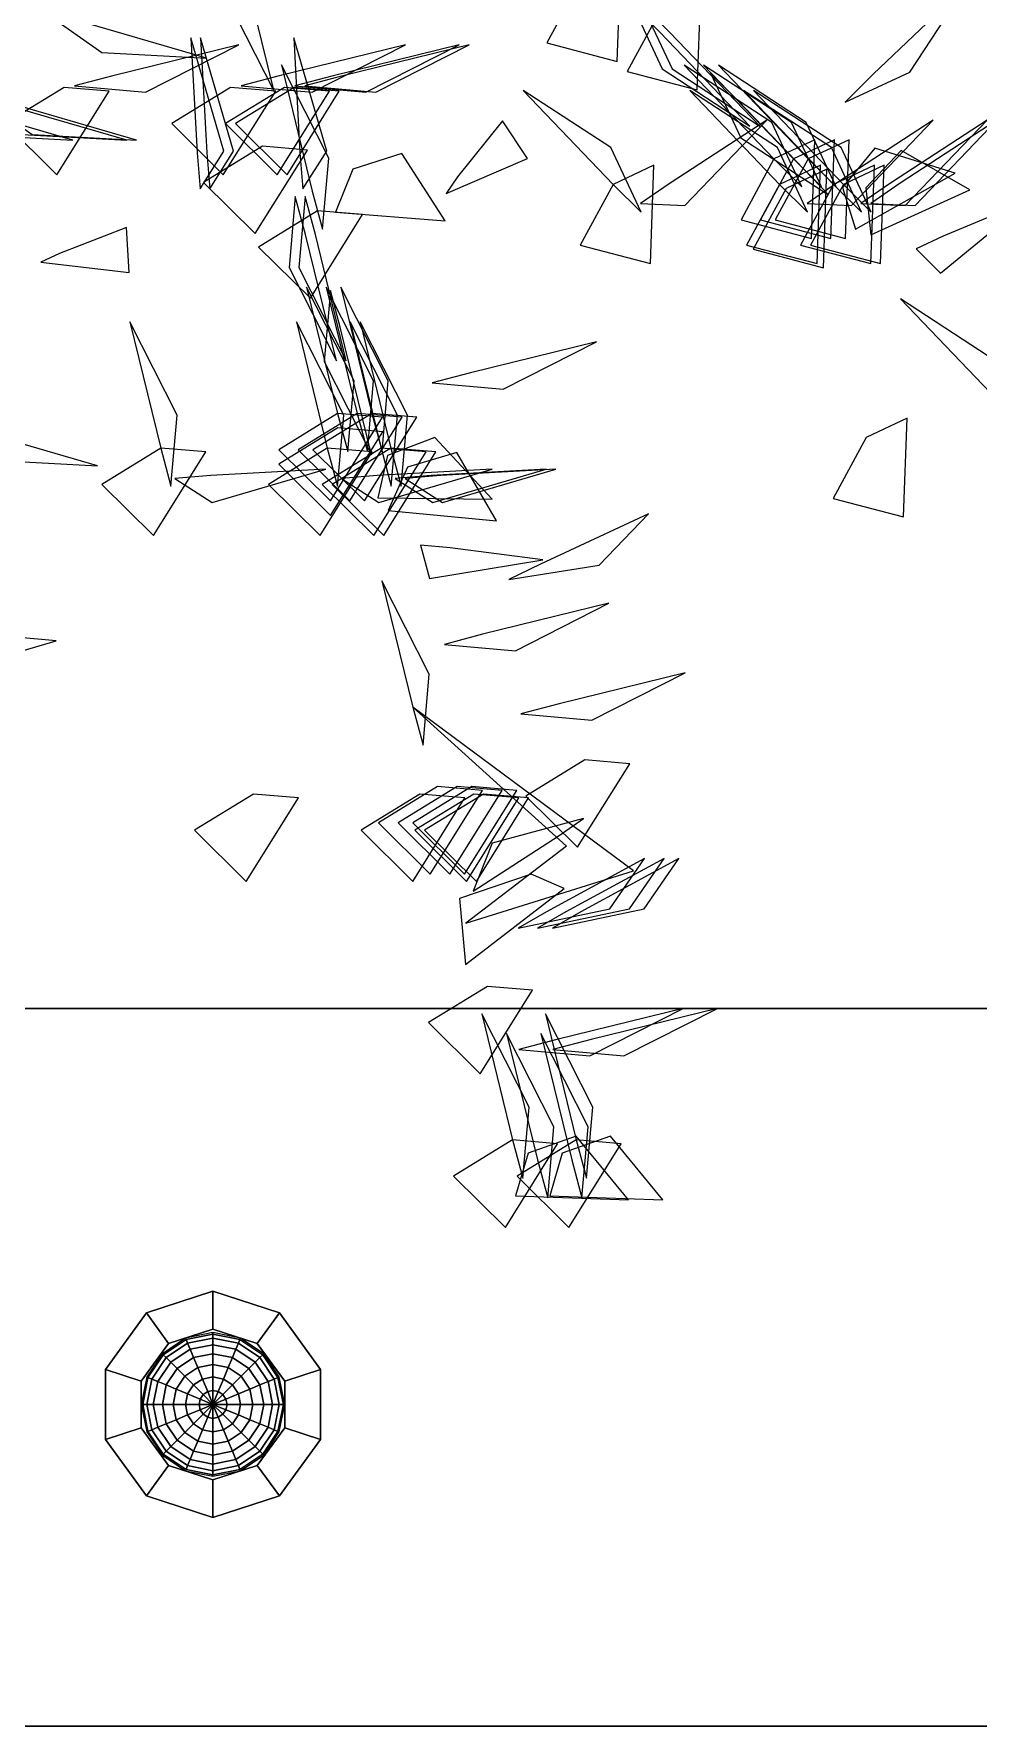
# Model space of a CAD drawing. Header units: millimetres. Extents: x 116.8 to 135.8, y -35.1 to -13.1.
# Drawn here: x 130.586 to 131.244, y -22.99 to -21.811 of the extents above; entities that cross this region are included whole.
import ezdxf

# ---------------------------------------------------------------- set-up
doc = ezdxf.new("R2010")
doc.units = ezdxf.units.MM
for name, color, linetype in [('copertura', 252, 'Continuous'), ('cromato', 251, 'Continuous'), ('foglie', 62, 'Continuous'), ('lampada', 2, 'Continuous'), ('prato', 83, 'Continuous')]:
    doc.layers.add(name, color=color, linetype=linetype)

msp = doc.modelspace()

# ---------------------------------------------------------------- linework, layer by layer
at = {"layer": 'copertura'}
for points in [[(133.843, -22.4899, 5.6817), (133.843, -23.1399, 5.7), (128.843, -23.1399, 5.7), (128.843, -22.4899, 5.7)], [(128.843, -22.4899, 6), (128.843, -23.1399, 6), (133.843, -23.1399, 6), (133.843, -22.4899, 5.9817)], [(133.843, -22.4899, 5.9817), (128.843, -22.4899, 6), (128.843, -22.4899, 5.7), (133.843, -22.4899, 5.6817)]]:
    msp.add_3dface(points, dxfattribs=at)
at = {"layer": 'cromato'}
for points in [[(130.7109, -22.7132, 5.7), (130.7109, -22.6869, 5.7), (130.6646, -22.7019, 5.7), (130.68, -22.7232, 5.7)], [(130.68, -22.7232, 5.675), (130.6646, -22.7019, 5.675), (130.7109, -22.6869, 5.675), (130.7109, -22.7132, 5.675)], [(130.6646, -22.7019, 5.7), (130.7109, -22.6869, 5.7), (130.7109, -22.6869, 5.675), (130.6646, -22.7019, 5.675)], [(130.7418, -22.7232, 5.7), (130.7573, -22.7019, 5.7), (130.7109, -22.6869, 5.7), (130.7109, -22.7132, 5.7)], [(130.7109, -22.7132, 5.675), (130.7109, -22.6869, 5.675), (130.7573, -22.7019, 5.675), (130.7418, -22.7232, 5.675)], [(130.7109, -22.7132, 5.7), (130.7109, -22.6869, 5.7), (130.7109, -22.6869, 5.675), (130.7109, -22.7132, 5.675)], [(130.7109, -22.6869, 5.7), (130.7573, -22.7019, 5.7), (130.7573, -22.7019, 5.675), (130.7109, -22.6869, 5.675)], [(130.7109, -22.6869, 5.7), (130.7109, -22.7132, 5.7), (130.7109, -22.7132, 5.675), (130.7109, -22.6869, 5.675)], [(130.68, -22.7232, 5.7), (130.6646, -22.7019, 5.7), (130.6359, -22.7414, 5.7), (130.6609, -22.7495, 5.7)], [(130.6609, -22.7495, 5.675), (130.6359, -22.7414, 5.675), (130.6646, -22.7019, 5.675), (130.68, -22.7232, 5.675)], [(130.6359, -22.7414, 5.7), (130.6646, -22.7019, 5.7), (130.6646, -22.7019, 5.675), (130.6359, -22.7414, 5.675)], [(130.68, -22.7232, 5.7), (130.6646, -22.7019, 5.7), (130.6646, -22.7019, 5.675), (130.68, -22.7232, 5.675)], [(130.6646, -22.7019, 5.7), (130.68, -22.7232, 5.7), (130.68, -22.7232, 5.675), (130.6646, -22.7019, 5.675)], [(130.7573, -22.7019, 5.7), (130.7418, -22.7232, 5.7), (130.7418, -22.7232, 5.675), (130.7573, -22.7019, 5.675)], [(130.7609, -22.7495, 5.7), (130.7859, -22.7414, 5.7), (130.7573, -22.7019, 5.7), (130.7418, -22.7232, 5.7)], [(130.7418, -22.7232, 5.675), (130.7573, -22.7019, 5.675), (130.7859, -22.7414, 5.675), (130.7609, -22.7495, 5.675)], [(130.7418, -22.7232, 5.7), (130.7573, -22.7019, 5.7), (130.7573, -22.7019, 5.675), (130.7418, -22.7232, 5.675)], [(130.7573, -22.7019, 5.7), (130.7859, -22.7414, 5.7), (130.7859, -22.7414, 5.675), (130.7573, -22.7019, 5.675)], [(130.7109, -22.7132, 5.675), (130.68, -22.7232, 5.675), (130.68, -22.7232, 5.7), (130.7109, -22.7132, 5.7)], [(130.7418, -22.7232, 5.675), (130.7109, -22.7132, 5.675), (130.7109, -22.7132, 5.7), (130.7418, -22.7232, 5.7)], [(130.68, -22.7232, 5.675), (130.6609, -22.7495, 5.675), (130.6609, -22.7495, 5.7), (130.68, -22.7232, 5.7)], [(130.7609, -22.7495, 5.675), (130.7418, -22.7232, 5.675), (130.7418, -22.7232, 5.7), (130.7609, -22.7495, 5.7)], [(130.6609, -22.782, 5.7), (130.6359, -22.7901, 5.7), (130.6359, -22.7414, 5.7), (130.6609, -22.7495, 5.7)], [(130.6609, -22.7495, 5.675), (130.6359, -22.7414, 5.675), (130.6359, -22.7901, 5.675), (130.6609, -22.782, 5.675)], [(130.6609, -22.7495, 5.7), (130.6359, -22.7414, 5.7), (130.6359, -22.7414, 5.675), (130.6609, -22.7495, 5.675)], [(130.6359, -22.7414, 5.7), (130.6359, -22.7901, 5.7), (130.6359, -22.7901, 5.675), (130.6359, -22.7414, 5.675)], [(130.7609, -22.782, 5.7), (130.7859, -22.7901, 5.7), (130.7859, -22.7414, 5.7), (130.7609, -22.7495, 5.7)], [(130.7609, -22.7495, 5.675), (130.7859, -22.7414, 5.675), (130.7859, -22.7901, 5.675), (130.7609, -22.782, 5.675)], [(130.7859, -22.7414, 5.7), (130.7609, -22.7495, 5.7), (130.7609, -22.7495, 5.675), (130.7859, -22.7414, 5.675)], [(130.7859, -22.7414, 5.7), (130.7859, -22.7901, 5.7), (130.7859, -22.7901, 5.675), (130.7859, -22.7414, 5.675)], [(130.6609, -22.782, 5.675), (130.6609, -22.7495, 5.675), (130.6609, -22.7495, 5.7), (130.6609, -22.782, 5.7)], [(130.7609, -22.782, 5.675), (130.7609, -22.7495, 5.675), (130.7609, -22.7495, 5.7), (130.7609, -22.782, 5.7)], [(130.68, -22.8083, 5.7), (130.6646, -22.8295, 5.7), (130.6359, -22.7901, 5.7), (130.6609, -22.782, 5.7)], [(130.6609, -22.782, 5.675), (130.6359, -22.7901, 5.675), (130.6646, -22.8295, 5.675), (130.68, -22.8083, 5.675)], [(130.6609, -22.782, 5.7), (130.6359, -22.7901, 5.7), (130.6359, -22.7901, 5.675), (130.6609, -22.782, 5.675)], [(130.6359, -22.7901, 5.7), (130.6646, -22.8295, 5.7), (130.6646, -22.8295, 5.675), (130.6359, -22.7901, 5.675)], [(130.68, -22.8083, 5.675), (130.6609, -22.782, 5.675), (130.6609, -22.782, 5.7), (130.68, -22.8083, 5.7)], [(130.7609, -22.782, 5.7), (130.7859, -22.7901, 5.7), (130.7573, -22.8295, 5.7), (130.7418, -22.8083, 5.7)], [(130.7418, -22.8083, 5.675), (130.7573, -22.8295, 5.675), (130.7859, -22.7901, 5.675), (130.7609, -22.782, 5.675)], [(130.7609, -22.782, 5.675), (130.7418, -22.8083, 5.675), (130.7418, -22.8083, 5.7), (130.7609, -22.782, 5.7)], [(130.7573, -22.8295, 5.7), (130.7859, -22.7901, 5.7), (130.7859, -22.7901, 5.675), (130.7573, -22.8295, 5.675)], [(130.7859, -22.7901, 5.7), (130.7609, -22.782, 5.7), (130.7609, -22.782, 5.675), (130.7859, -22.7901, 5.675)], [(130.6646, -22.8295, 5.7), (130.68, -22.8083, 5.7), (130.68, -22.8083, 5.675), (130.6646, -22.8295, 5.675)], [(130.7109, -22.8183, 5.7), (130.7109, -22.8446, 5.7), (130.6646, -22.8295, 5.7), (130.68, -22.8083, 5.7)], [(130.68, -22.8083, 5.675), (130.6646, -22.8295, 5.675), (130.7109, -22.8446, 5.675), (130.7109, -22.8183, 5.675)], [(130.68, -22.8083, 5.7), (130.6646, -22.8295, 5.7), (130.6646, -22.8295, 5.675), (130.68, -22.8083, 5.675)], [(130.7109, -22.8183, 5.675), (130.68, -22.8083, 5.675), (130.68, -22.8083, 5.7), (130.7109, -22.8183, 5.7)], [(130.7418, -22.8083, 5.7), (130.7573, -22.8295, 5.7), (130.7109, -22.8446, 5.7), (130.7109, -22.8183, 5.7)], [(130.7109, -22.8183, 5.675), (130.7109, -22.8446, 5.675), (130.7573, -22.8295, 5.675), (130.7418, -22.8083, 5.675)], [(130.7418, -22.8083, 5.675), (130.7109, -22.8183, 5.675), (130.7109, -22.8183, 5.7), (130.7418, -22.8083, 5.7)], [(130.7418, -22.8083, 5.7), (130.7573, -22.8295, 5.7), (130.7573, -22.8295, 5.675), (130.7418, -22.8083, 5.675)], [(130.7109, -22.8446, 5.7), (130.7109, -22.8183, 5.7), (130.7109, -22.8183, 5.675), (130.7109, -22.8446, 5.675)], [(130.7109, -22.8183, 5.7), (130.7109, -22.8446, 5.7), (130.7109, -22.8446, 5.675), (130.7109, -22.8183, 5.675)], [(130.6646, -22.8295, 5.7), (130.7109, -22.8446, 5.7), (130.7109, -22.8446, 5.675), (130.6646, -22.8295, 5.675)], [(130.7109, -22.8446, 5.7), (130.7573, -22.8295, 5.7), (130.7573, -22.8295, 5.675), (130.7109, -22.8446, 5.675)]]:
    msp.add_3dface(points, dxfattribs=at)
at = {"layer": 'foglie'}
for points in [[(130.732, -21.7631, 2.5589), (130.7249, -21.7365, 2.5589), (130.7205, -21.786, 2.5154), (130.7535, -21.8511, 2.5538)], [(130.9667, -21.7749, 1.1387), (130.9437, -21.8172, 1.1165), (130.9927, -21.8301, 1.0458), (130.9952, -21.7615, 1.1215)], [(131.171, -21.839, 1.308), (131.1516, -21.8585, 1.308), (131.1966, -21.8375, 1.2645), (131.2365, -21.7764, 1.3029)], [(131.0225, -21.7947, 1.3009), (130.9995, -21.8371, 1.2787), (131.0485, -21.8499, 1.208), (131.051, -21.7813, 1.2836)], [(130.6194, -21.8024, 1.1815), (130.5928, -21.7953, 1.1815), (130.6335, -21.8238, 1.138), (130.7064, -21.8278, 1.1764)], [(131.0226, -21.8098, 2.9716), (131.0031, -21.7903, 2.9716), (131.0241, -21.8353, 2.9281), (131.0852, -21.8752, 2.9665)], [(131.0294, -21.8098, 2.876), (131.0099, -21.7903, 2.876), (131.0309, -21.8353, 2.8326), (131.0921, -21.8752, 2.871)], [(130.641, -21.84, 1.6682), (130.6144, -21.8471, 1.6682), (130.6639, -21.8515, 1.6247), (130.729, -21.8185, 1.6631)], [(130.6998, -21.8937, 3.0068), (130.7019, -21.9187, 2.9954), (130.7185, -21.8926, 3.0537), (130.6955, -21.8135, 3.0491)], [(130.7067, -21.8937, 2.9113), (130.7087, -21.9187, 2.8998), (130.7253, -21.8926, 2.9581), (130.7023, -21.8135, 2.9535)], [(130.757, -21.84, 1.3508), (130.7305, -21.8471, 1.3508), (130.78, -21.8515, 1.3073), (130.8451, -21.8185, 1.3457)], [(130.7715, -21.8937, 2.6894), (130.7736, -21.9187, 2.678), (130.7902, -21.8926, 2.7363), (130.7672, -21.8135, 2.7317)], [(130.7946, -21.84, 1.7944), (130.768, -21.8471, 1.7944), (130.8175, -21.8515, 1.751), (130.8826, -21.8185, 1.7894)], [(130.8014, -21.84, 2.0299), (130.7749, -21.8471, 2.0299), (130.8243, -21.8515, 1.9865), (130.8895, -21.8185, 2.0249)], [(130.7801, -21.9204, 3.1273), (130.7873, -21.947, 3.1273), (130.7916, -21.8975, 3.0838), (130.7586, -21.8324, 3.1222)], [(131.1019, -21.898, 2.1944), (131.1214, -21.9175, 2.1944), (131.1004, -21.8725, 2.1509), (131.0393, -21.8326, 2.1893)], [(131.1156, -21.898, 2.5391), (131.135, -21.9175, 2.5391), (131.1141, -21.8725, 2.4956), (131.0529, -21.8326, 2.534)], [(131.1258, -21.898, 2.2934), (131.1453, -21.9175, 2.2934), (131.1243, -21.8725, 2.2499), (131.0632, -21.8326, 2.2883)], [(130.6072, -21.8481, 1.7893), (130.5661, -21.8733, 1.7672), (130.6021, -21.909, 1.6964), (130.6385, -21.8508, 1.7721)], [(130.7232, -21.8481, 1.4719), (130.6821, -21.8733, 1.4498), (130.7181, -21.909, 1.379), (130.7546, -21.8508, 1.4547)], [(130.7608, -21.8481, 1.9156), (130.7197, -21.8733, 1.8934), (130.7557, -21.909, 1.8227), (130.7921, -21.8508, 1.8984)], [(130.7676, -21.8481, 2.1511), (130.7265, -21.8733, 2.1289), (130.7625, -21.909, 2.0582), (130.7989, -21.8508, 2.1339)], [(131.0773, -21.8577, 3.0738), (131.0578, -21.8382, 3.0738), (131.0788, -21.8832, 3.0304), (131.14, -21.9231, 3.0688)], [(130.5263, -21.8595, 1.3508), (130.4997, -21.8524, 1.3508), (130.5404, -21.8809, 1.3073), (130.6133, -21.8849, 1.3457)], [(130.5638, -21.8595, 1.7944), (130.5372, -21.8524, 1.7944), (130.5779, -21.8809, 1.751), (130.6508, -21.8849, 1.7894)], [(130.5706, -21.8595, 2.0299), (130.5441, -21.8524, 2.0299), (130.5848, -21.8809, 1.9865), (130.6577, -21.8849, 2.0249)], [(130.9899, -21.9157, 1.5826), (131.0093, -21.9351, 1.5826), (130.9883, -21.8901, 1.5392), (130.9272, -21.8502, 1.5776)], [(131.1059, -21.9157, 1.2652), (131.1254, -21.9351, 1.2652), (131.1044, -21.8901, 1.2218), (131.0432, -21.8502, 1.2602)], [(131.1435, -21.9157, 1.7089), (131.1629, -21.9351, 1.7089), (131.142, -21.8901, 1.6655), (131.0808, -21.8502, 1.7039)], [(131.1503, -21.9157, 1.9444), (131.1698, -21.9351, 1.9444), (131.1488, -21.8901, 1.9009), (131.0876, -21.8502, 1.9394)], [(130.8814, -21.9104, 1.1633), (130.8734, -21.9221, 1.1398), (130.9302, -21.8976, 1.1628), (130.9128, -21.8714, 1.239)], [(131.0296, -21.9149, 1.7373), (131.009, -21.9291, 1.7487), (131.0399, -21.9305, 1.6904), (131.0969, -21.871, 1.695)], [(131.1456, -21.9149, 1.4199), (131.1251, -21.9291, 1.4313), (131.156, -21.9305, 1.373), (131.2129, -21.871, 1.3776)], [(131.1832, -21.9149, 1.8635), (131.1626, -21.9291, 1.875), (131.1935, -21.9305, 1.8167), (131.2505, -21.871, 1.8213)], [(131.19, -21.9149, 2.099), (131.1694, -21.9291, 2.1105), (131.2003, -21.9305, 2.0522), (131.2573, -21.871, 2.0568)], [(130.7454, -21.8891, 1.1387), (130.7043, -21.9144, 1.1165), (130.7404, -21.95, 1.0458), (130.7768, -21.8918, 1.1215)], [(130.8084, -21.905, 3.1396), (130.7963, -21.9351, 3.0976), (130.8728, -21.941, 3.0564), (130.8425, -21.8942, 3.1421)], [(131.1019, -21.898, 2.1944), (131.079, -21.9404, 2.1722), (131.128, -21.9533, 2.1015), (131.1304, -21.8846, 2.1772)], [(131.1156, -21.898, 2.5391), (131.0926, -21.9404, 2.5169), (131.1416, -21.9533, 2.4462), (131.1441, -21.8846, 2.5219)], [(131.1258, -21.898, 2.2934), (131.1028, -21.9404, 2.2712), (131.1519, -21.9533, 2.2005), (131.1543, -21.8846, 2.2761)], [(131.1498, -21.9179, 1.534), (131.1587, -21.947, 1.4905), (131.2283, -21.9078, 1.4559), (131.1723, -21.8905, 1.5396)], [(131.166, -21.918, 1.3501), (131.1695, -21.9509, 1.3086), (131.2385, -21.9194, 1.2658), (131.1906, -21.892, 1.3518)], [(130.9899, -21.9157, 1.5826), (130.9669, -21.9581, 1.5605), (131.0159, -21.9709, 1.4897), (131.0183, -21.9023, 1.5654)], [(131.1059, -21.9157, 1.2652), (131.0829, -21.9581, 1.2431), (131.132, -21.9709, 1.1723), (131.1344, -21.9023, 1.248)], [(131.1104, -21.9185, 1.1494), (131.0874, -21.9609, 1.1272), (131.1364, -21.9738, 1.0565), (131.1388, -21.9051, 1.1322)], [(131.1435, -21.9157, 1.7089), (131.1205, -21.9581, 1.6867), (131.1695, -21.9709, 1.616), (131.1719, -21.9023, 1.6917)], [(131.1503, -21.9157, 1.9444), (131.1273, -21.9581, 1.9222), (131.1763, -21.9709, 1.8515), (131.1788, -21.9023, 1.9272)], [(130.7754, -21.9507, 2.9716), (130.7683, -21.9241, 2.9716), (130.764, -21.9736, 2.9281), (130.797, -22.0387, 2.9665)], [(130.7823, -21.9507, 2.876), (130.7751, -21.9241, 2.876), (130.7708, -21.9736, 2.8326), (130.8038, -22.0387, 2.871)], [(131.2198, -21.9518, 2.017), (131.2011, -21.9605, 2.0351), (131.2181, -21.9775, 1.9737), (131.28, -21.9267, 1.9538)], [(130.7838, -21.9342, 1.3009), (130.7427, -21.9594, 1.2787), (130.7788, -21.9951, 1.208), (130.8152, -21.9368, 1.2836)], [(130.6038, -21.9639, 1.1633), (130.591, -21.97, 1.1398), (130.6525, -21.9772, 1.1628), (130.6505, -21.9457, 1.239)], [(130.7978, -22.0754, 2.1944), (130.8049, -22.1019, 2.1944), (130.8092, -22.0525, 2.1509), (130.7762, -21.9873, 2.1893)], [(130.7998, -22.0161, 3.0738), (130.7927, -21.9896, 3.0738), (130.7883, -22.039, 3.0304), (130.8213, -22.1042, 3.0688)], [(130.8114, -22.0754, 2.5391), (130.8185, -22.1019, 2.5391), (130.8229, -22.0525, 2.4956), (130.7899, -21.9873, 2.534)], [(130.8217, -22.0754, 2.2934), (130.8288, -22.1019, 2.2934), (130.8331, -22.0525, 2.2499), (130.8001, -21.9873, 2.2883)], [(131.2528, -22.0609, 1.1209), (131.2722, -22.0804, 1.1209), (131.2513, -22.0354, 1.0774), (131.1901, -21.9955, 1.1159)], [(130.6745, -22.0995, 1.5826), (130.6816, -22.126, 1.5826), (130.686, -22.0766, 1.5392), (130.653, -22.0114, 1.5776)], [(130.7906, -22.0995, 1.2652), (130.7977, -22.126, 1.2652), (130.802, -22.0766, 1.2218), (130.769, -22.0114, 1.2602)], [(130.8281, -22.0995, 1.7089), (130.8352, -22.126, 1.7089), (130.8396, -22.0766, 1.6655), (130.8066, -22.0114, 1.7039)], [(130.8349, -22.0995, 1.9444), (130.8421, -22.126, 1.9444), (130.8464, -22.0766, 1.9009), (130.8134, -22.0114, 1.9394)], [(130.8903, -22.0469, 1.308), (130.8637, -22.054, 1.308), (130.9132, -22.0583, 1.2645), (130.9783, -22.0253, 1.3029)], [(130.5433, -22.0865, 1.308), (130.5167, -22.0794, 1.308), (130.5574, -22.1079, 1.2645), (130.6303, -22.1119, 1.3029)], [(130.7978, -22.0754, 2.1944), (130.7567, -22.1006, 2.1722), (130.7927, -22.1362, 2.1015), (130.8291, -22.078, 2.1772)], [(130.8114, -22.0754, 2.5391), (130.7703, -22.1006, 2.5169), (130.8063, -22.1362, 2.4462), (130.8428, -22.078, 2.5219)], [(130.8217, -22.0754, 2.2934), (130.7806, -22.1006, 2.2712), (130.8166, -22.1362, 2.2005), (130.853, -22.078, 2.2761)], [(131.1663, -22.0921, 1.6735), (131.1433, -22.1345, 1.6513), (131.1923, -22.1474, 1.5806), (131.1948, -22.0787, 1.6563)], [(130.798, -22.0854, 1.1494), (130.7569, -22.1106, 1.1272), (130.7929, -22.1463, 1.0565), (130.8294, -22.088, 1.1322)], [(130.8325, -22.1046, 1.534), (130.8257, -22.1342, 1.4905), (130.9055, -22.135, 1.4559), (130.8656, -22.0921, 1.5396)], [(130.6745, -22.0995, 1.5826), (130.6334, -22.1247, 1.5605), (130.6694, -22.1603, 1.4897), (130.7058, -22.1021, 1.5654)], [(130.7906, -22.0995, 1.2652), (130.7495, -22.1247, 1.2431), (130.7855, -22.1603, 1.1723), (130.8219, -22.1021, 1.248)], [(130.8281, -22.0995, 1.7089), (130.787, -22.1247, 1.6867), (130.823, -22.1603, 1.616), (130.8595, -22.1021, 1.6917)], [(130.8349, -22.0995, 1.9444), (130.7939, -22.1247, 1.9222), (130.8299, -22.1603, 1.8515), (130.8663, -22.1021, 1.9272)], [(130.8465, -22.1128, 1.3501), (130.8331, -22.143, 1.3086), (130.9085, -22.1502, 1.2658), (130.8808, -22.1025, 1.3518)], [(130.7093, -22.1186, 1.7373), (130.6844, -22.1207, 1.7487), (130.7104, -22.1373, 1.6904), (130.7895, -22.1142, 1.695)], [(130.8254, -22.1186, 1.4199), (130.8004, -22.1207, 1.4313), (130.8265, -22.1373, 1.373), (130.9056, -22.1142, 1.3776)], [(130.8629, -22.1186, 1.8635), (130.838, -22.1207, 1.875), (130.8641, -22.1373, 1.8167), (130.9431, -22.1142, 1.8213)], [(130.8697, -22.1186, 2.099), (130.8448, -22.1207, 2.1105), (130.8709, -22.1373, 2.0522), (130.95, -22.1142, 2.0568)], [(130.9392, -22.1802, 1.4339), (130.9172, -22.1911, 1.4215), (130.9802, -22.1811, 1.4046), (131.0145, -22.1452, 1.4705)], [(130.8762, -22.169, 2.017), (130.8556, -22.1671, 2.0351), (130.8618, -22.1904, 1.9737), (130.9408, -22.1773, 1.9538)], [(130.8501, -22.2799, 1.1209), (130.8573, -22.3065, 1.1209), (130.8616, -22.257, 1.0774), (130.8286, -22.1919, 1.1159)], [(130.8988, -22.2291, 2.1401), (130.8723, -22.2362, 2.1401), (130.9218, -22.2406, 2.0967), (130.9869, -22.2075, 2.1351)], [(130.5189, -22.2264, 1.4339), (130.4944, -22.2249, 1.4215), (130.554, -22.2477, 1.4046), (130.6017, -22.2337, 1.4705)], [(130.9521, -22.2776, 1.4559), (130.9255, -22.2847, 1.4559), (130.975, -22.289, 1.4124), (131.0401, -22.256, 1.4508)], [(130.8501, -22.2799, 1.1209), (130.9574, -22.3769, 1.2216), (130.8872, -22.4305, 1.1673), (131.0041, -22.3939, 1.1755)], [(130.9701, -22.3167, 1.3103), (130.929, -22.3419, 1.2881), (130.9651, -22.3776, 1.2174), (131.0015, -22.3194, 1.2931)], [(130.7391, -22.3405, 1.6735), (130.698, -22.3657, 1.6513), (130.734, -22.4014, 1.5806), (130.7704, -22.3431, 1.6563)], [(130.8551, -22.3405, 1.3561), (130.8141, -22.3657, 1.3339), (130.8501, -22.4014, 1.2632), (130.8865, -22.3431, 1.3389)], [(130.8674, -22.3353, 2.2478), (130.8263, -22.3605, 2.2257), (130.8623, -22.3962, 2.1549), (130.8988, -22.338, 2.2306)], [(130.8811, -22.3353, 2.5926), (130.84, -22.3605, 2.5704), (130.876, -22.3962, 2.4996), (130.9124, -22.338, 2.5753)], [(130.8913, -22.3353, 2.3468), (130.8502, -22.3605, 2.3246), (130.8862, -22.3962, 2.2539), (130.9227, -22.338, 2.3296)], [(130.8927, -22.3405, 1.7998), (130.8516, -22.3657, 1.7776), (130.8876, -22.4014, 1.7069), (130.924, -22.3431, 1.7826)], [(130.8995, -22.3405, 2.0353), (130.8584, -22.3657, 2.0131), (130.8945, -22.4014, 1.9424), (130.9309, -22.3431, 2.0181)], [(130.9523, -22.3694, 1.4999), (130.9692, -22.3575, 1.518), (130.9055, -22.3746, 1.518), (130.8923, -22.4082, 1.4438)], [(130.9433, -22.4225, 2.1941), (130.9236, -22.434, 2.1787), (130.9876, -22.4204, 2.17), (131.0117, -22.3853, 2.2407)], [(130.9569, -22.4225, 2.5388), (130.9372, -22.434, 2.5234), (131.0012, -22.4204, 2.5147), (131.0254, -22.3853, 2.5854)], [(130.9672, -22.4225, 2.2931), (130.9475, -22.434, 2.2777), (131.0115, -22.4204, 2.269), (131.0356, -22.3853, 2.3397)], [(130.9326, -22.3962, 1.202), (130.8827, -22.4132, 1.1963), (130.887, -22.4592, 1.1225), (130.9558, -22.4063, 1.1765)], [(130.9023, -22.4745, 1.0924), (130.8612, -22.4997, 1.0702), (130.8972, -22.5353, 0.9995), (130.9336, -22.4771, 1.0752)], [(130.9197, -22.5815, 1.447), (130.9268, -22.6081, 1.447), (130.9312, -22.5586, 1.4035), (130.8982, -22.4935, 1.4419)], [(130.9506, -22.5114, 2.3476), (130.924, -22.5185, 2.3476), (130.9735, -22.5229, 2.3042), (131.0386, -22.4899, 2.3426)], [(130.9641, -22.5815, 2.1262), (130.9712, -22.6081, 2.1262), (130.9756, -22.5586, 2.0827), (130.9426, -22.4935, 2.1211)], [(130.9745, -22.5114, 2.4466), (130.9479, -22.5185, 2.4466), (130.9974, -22.5229, 2.4031), (131.0625, -22.4899, 2.4416)], [(130.9371, -22.5953, 2.3013), (130.9442, -22.6218, 2.3013), (130.9485, -22.5724, 2.2578), (130.9155, -22.5072, 2.2963)], [(130.961, -22.5953, 2.4003), (130.9681, -22.6218, 2.4003), (130.9724, -22.5724, 2.3568), (130.9394, -22.5072, 2.3952)], [(130.9305, -22.5906, 2.3113), (130.9218, -22.6205, 2.2683), (131.0005, -22.6231, 2.2313), (130.964, -22.5788, 2.3158)], [(130.9544, -22.5906, 2.4103), (130.9457, -22.6205, 2.3673), (131.0244, -22.6231, 2.3303), (130.9879, -22.5788, 2.4148)], [(130.9197, -22.5815, 1.447), (130.8786, -22.6067, 1.4248), (130.9147, -22.6424, 1.3541), (130.9511, -22.5841, 1.4298)], [(130.9641, -22.5815, 2.1262), (130.923, -22.6067, 2.104), (130.959, -22.6424, 2.0332), (130.9954, -22.5841, 2.1089)]]:
    msp.add_3dface(points, dxfattribs=at)
at = {"layer": 'lampada'}
for points in [[(130.6762, -22.7311, 5.6652), (130.6921, -22.7204, 5.6652), (130.6918, -22.7195, 5.675), (130.6756, -22.7304, 5.675)], [(130.6782, -22.7331, 5.6559), (130.6932, -22.7231, 5.6559), (130.6921, -22.7204, 5.6652), (130.6762, -22.7311, 5.6652)], [(130.6921, -22.7204, 5.6652), (130.7109, -22.7167, 5.6652), (130.7109, -22.7157, 5.675), (130.6918, -22.7195, 5.675)], [(130.6932, -22.7231, 5.6559), (130.7109, -22.7195, 5.6559), (130.7109, -22.7167, 5.6652), (130.6921, -22.7204, 5.6652)], [(130.695, -22.7273, 5.6472), (130.7109, -22.7242, 5.6472), (130.7109, -22.7195, 5.6559), (130.6932, -22.7231, 5.6559)], [(130.7109, -22.7167, 5.6652), (130.7297, -22.7204, 5.6652), (130.73, -22.7195, 5.675), (130.7109, -22.7157, 5.675)], [(130.7109, -22.7195, 5.6559), (130.7286, -22.7231, 5.6559), (130.7297, -22.7204, 5.6652), (130.7109, -22.7167, 5.6652)], [(130.7109, -22.7242, 5.6472), (130.7268, -22.7273, 5.6472), (130.7286, -22.7231, 5.6559), (130.7109, -22.7195, 5.6559)], [(130.7286, -22.7231, 5.6559), (130.7436, -22.7331, 5.6559), (130.7456, -22.7311, 5.6652), (130.7297, -22.7204, 5.6652)], [(130.7297, -22.7204, 5.6652), (130.7456, -22.7311, 5.6652), (130.7463, -22.7304, 5.675), (130.73, -22.7195, 5.675)], [(130.6656, -22.747, 5.6652), (130.6762, -22.7311, 5.6652), (130.6756, -22.7304, 5.675), (130.6647, -22.7466, 5.675)], [(130.6682, -22.7481, 5.6559), (130.6782, -22.7331, 5.6559), (130.6762, -22.7311, 5.6652), (130.6656, -22.747, 5.6652)], [(130.6815, -22.7363, 5.6472), (130.695, -22.7273, 5.6472), (130.6932, -22.7231, 5.6559), (130.6782, -22.7331, 5.6559)], [(130.6859, -22.7407, 5.6396), (130.6974, -22.7331, 5.6396), (130.695, -22.7273, 5.6472), (130.6815, -22.7363, 5.6472)], [(130.6974, -22.7331, 5.6396), (130.7109, -22.7304, 5.6396), (130.7109, -22.7242, 5.6472), (130.695, -22.7273, 5.6472)], [(130.7003, -22.7401, 5.6334), (130.7109, -22.738, 5.6334), (130.7109, -22.7304, 5.6396), (130.6974, -22.7331, 5.6396)], [(130.7109, -22.7304, 5.6396), (130.7244, -22.7331, 5.6396), (130.7268, -22.7273, 5.6472), (130.7109, -22.7242, 5.6472)], [(130.7109, -22.738, 5.6334), (130.7215, -22.7401, 5.6334), (130.7244, -22.7331, 5.6396), (130.7109, -22.7304, 5.6396)], [(130.7244, -22.7331, 5.6396), (130.7359, -22.7407, 5.6396), (130.7403, -22.7363, 5.6472), (130.7268, -22.7273, 5.6472)], [(130.7268, -22.7273, 5.6472), (130.7403, -22.7363, 5.6472), (130.7436, -22.7331, 5.6559), (130.7286, -22.7231, 5.6559)], [(130.7436, -22.7331, 5.6559), (130.7536, -22.7481, 5.6559), (130.7562, -22.747, 5.6652), (130.7456, -22.7311, 5.6652)], [(130.7456, -22.7311, 5.6652), (130.7562, -22.747, 5.6652), (130.7571, -22.7466, 5.675), (130.7463, -22.7304, 5.675)], [(130.6725, -22.7498, 5.6472), (130.6815, -22.7363, 5.6472), (130.6782, -22.7331, 5.6559), (130.6682, -22.7481, 5.6559)], [(130.6782, -22.7522, 5.6396), (130.6859, -22.7407, 5.6396), (130.6815, -22.7363, 5.6472), (130.6725, -22.7498, 5.6472)], [(130.6852, -22.7551, 5.6334), (130.6913, -22.7461, 5.6334), (130.6859, -22.7407, 5.6396), (130.6782, -22.7522, 5.6396)], [(130.6913, -22.7461, 5.6334), (130.7003, -22.7401, 5.6334), (130.6974, -22.7331, 5.6396), (130.6859, -22.7407, 5.6396)], [(130.6974, -22.7522, 5.6288), (130.7036, -22.7481, 5.6288), (130.7003, -22.7401, 5.6334), (130.6913, -22.7461, 5.6334)], [(130.7036, -22.7481, 5.6288), (130.7109, -22.7466, 5.6288), (130.7109, -22.738, 5.6334), (130.7003, -22.7401, 5.6334)], [(130.7109, -22.7466, 5.6288), (130.7182, -22.7481, 5.6288), (130.7215, -22.7401, 5.6334), (130.7109, -22.738, 5.6334)], [(130.7182, -22.7481, 5.6288), (130.7244, -22.7522, 5.6288), (130.7306, -22.7461, 5.6334), (130.7215, -22.7401, 5.6334)], [(130.7215, -22.7401, 5.6334), (130.7306, -22.7461, 5.6334), (130.7359, -22.7407, 5.6396), (130.7244, -22.7331, 5.6396)], [(130.7306, -22.7461, 5.6334), (130.7366, -22.7551, 5.6334), (130.7436, -22.7522, 5.6396), (130.7359, -22.7407, 5.6396)], [(130.7359, -22.7407, 5.6396), (130.7436, -22.7522, 5.6396), (130.7493, -22.7498, 5.6472), (130.7403, -22.7363, 5.6472)], [(130.7403, -22.7363, 5.6472), (130.7493, -22.7498, 5.6472), (130.7536, -22.7481, 5.6559), (130.7436, -22.7331, 5.6559)], [(130.6619, -22.7657, 5.6652), (130.6656, -22.747, 5.6652), (130.6647, -22.7466, 5.675), (130.6609, -22.7657, 5.675)], [(130.6647, -22.7657, 5.6559), (130.6682, -22.7481, 5.6559), (130.6656, -22.747, 5.6652), (130.6619, -22.7657, 5.6652)], [(130.6693, -22.7657, 5.6472), (130.6725, -22.7498, 5.6472), (130.6682, -22.7481, 5.6559), (130.6647, -22.7657, 5.6559)], [(130.6756, -22.7657, 5.6396), (130.6782, -22.7522, 5.6396), (130.6725, -22.7498, 5.6472), (130.6693, -22.7657, 5.6472)], [(130.6831, -22.7657, 5.6334), (130.6852, -22.7551, 5.6334), (130.6782, -22.7522, 5.6396), (130.6756, -22.7657, 5.6396)], [(130.6918, -22.7657, 5.6288), (130.6932, -22.7584, 5.6288), (130.6852, -22.7551, 5.6334), (130.6831, -22.7657, 5.6334)], [(130.6932, -22.7584, 5.6288), (130.6974, -22.7522, 5.6288), (130.6913, -22.7461, 5.6334), (130.6852, -22.7551, 5.6334)], [(130.7019, -22.762, 5.626), (130.704, -22.7588, 5.626), (130.6974, -22.7522, 5.6288), (130.6932, -22.7584, 5.6288)], [(130.704, -22.7588, 5.626), (130.7072, -22.7567, 5.626), (130.7036, -22.7481, 5.6288), (130.6974, -22.7522, 5.6288)], [(130.7072, -22.7567, 5.626), (130.7109, -22.756, 5.626), (130.7109, -22.7466, 5.6288), (130.7036, -22.7481, 5.6288)], [(130.7109, -22.7657, 5.625), (130.7109, -22.7657, 5.625), (130.7109, -22.756, 5.626), (130.7072, -22.7567, 5.626)], [(130.7109, -22.756, 5.626), (130.7146, -22.7567, 5.626), (130.7182, -22.7481, 5.6288), (130.7109, -22.7466, 5.6288)], [(130.7109, -22.7657, 5.625), (130.7109, -22.7657, 5.625), (130.7146, -22.7567, 5.626), (130.7109, -22.756, 5.626)], [(130.7146, -22.7567, 5.626), (130.7178, -22.7588, 5.626), (130.7244, -22.7522, 5.6288), (130.7182, -22.7481, 5.6288)], [(130.7178, -22.7588, 5.626), (130.7199, -22.762, 5.626), (130.7286, -22.7584, 5.6288), (130.7244, -22.7522, 5.6288)], [(130.7244, -22.7522, 5.6288), (130.7286, -22.7584, 5.6288), (130.7366, -22.7551, 5.6334), (130.7306, -22.7461, 5.6334)], [(130.7286, -22.7584, 5.6288), (130.73, -22.7657, 5.6288), (130.7387, -22.7657, 5.6334), (130.7366, -22.7551, 5.6334)], [(130.7366, -22.7551, 5.6334), (130.7387, -22.7657, 5.6334), (130.7463, -22.7657, 5.6396), (130.7436, -22.7522, 5.6396)], [(130.7436, -22.7522, 5.6396), (130.7463, -22.7657, 5.6396), (130.7525, -22.7657, 5.6472), (130.7493, -22.7498, 5.6472)], [(130.7493, -22.7498, 5.6472), (130.7525, -22.7657, 5.6472), (130.7571, -22.7657, 5.6559), (130.7536, -22.7481, 5.6559)], [(130.7536, -22.7481, 5.6559), (130.7571, -22.7657, 5.6559), (130.76, -22.7657, 5.6652), (130.7562, -22.747, 5.6652)], [(130.7562, -22.747, 5.6652), (130.76, -22.7657, 5.6652), (130.7609, -22.7657, 5.675), (130.7571, -22.7466, 5.675)], [(130.6656, -22.7845, 5.6652), (130.6619, -22.7657, 5.6652), (130.6609, -22.7657, 5.675), (130.6647, -22.7849, 5.675)], [(130.6682, -22.7834, 5.6559), (130.6647, -22.7657, 5.6559), (130.6619, -22.7657, 5.6652), (130.6656, -22.7845, 5.6652)], [(130.6725, -22.7816, 5.6472), (130.6693, -22.7657, 5.6472), (130.6647, -22.7657, 5.6559), (130.6682, -22.7834, 5.6559)], [(130.6782, -22.7793, 5.6396), (130.6756, -22.7657, 5.6396), (130.6693, -22.7657, 5.6472), (130.6725, -22.7816, 5.6472)], [(130.6852, -22.7764, 5.6334), (130.6831, -22.7657, 5.6334), (130.6756, -22.7657, 5.6396), (130.6782, -22.7793, 5.6396)], [(130.6932, -22.7731, 5.6288), (130.6918, -22.7657, 5.6288), (130.6831, -22.7657, 5.6334), (130.6852, -22.7764, 5.6334)], [(130.7012, -22.7657, 5.626), (130.7019, -22.762, 5.626), (130.6932, -22.7584, 5.6288), (130.6918, -22.7657, 5.6288)], [(130.7019, -22.7695, 5.626), (130.7012, -22.7657, 5.626), (130.6918, -22.7657, 5.6288), (130.6932, -22.7731, 5.6288)], [(130.7109, -22.7657, 5.625), (130.7109, -22.7657, 5.625), (130.7019, -22.762, 5.626), (130.7012, -22.7657, 5.626)], [(130.7109, -22.7657, 5.625), (130.7109, -22.7657, 5.625), (130.7012, -22.7657, 5.626), (130.7019, -22.7695, 5.626)], [(130.7109, -22.7657, 5.625), (130.7109, -22.7657, 5.625), (130.704, -22.7588, 5.626), (130.7019, -22.762, 5.626)], [(130.7109, -22.7657, 5.625), (130.7109, -22.7657, 5.625), (130.7019, -22.7695, 5.626), (130.704, -22.7726, 5.626)], [(130.7109, -22.7657, 5.625), (130.7109, -22.7657, 5.625), (130.7072, -22.7567, 5.626), (130.704, -22.7588, 5.626)], [(130.7109, -22.7657, 5.625), (130.7109, -22.7657, 5.625), (130.704, -22.7726, 5.626), (130.7072, -22.7747, 5.626)], [(130.7109, -22.7657, 5.625), (130.7109, -22.7657, 5.625), (130.7072, -22.7747, 5.626), (130.7109, -22.7755, 5.626)], [(130.7109, -22.7657, 5.625), (130.7109, -22.7657, 5.625), (130.7178, -22.7588, 5.626), (130.7146, -22.7567, 5.626)], [(130.7109, -22.7657, 5.625), (130.7109, -22.7657, 5.625), (130.7199, -22.762, 5.626), (130.7178, -22.7588, 5.626)], [(130.7109, -22.7657, 5.625), (130.7109, -22.7657, 5.625), (130.7207, -22.7657, 5.626), (130.7199, -22.762, 5.626)], [(130.7109, -22.7657, 5.625), (130.7109, -22.7657, 5.625), (130.7199, -22.7695, 5.626), (130.7207, -22.7657, 5.626)], [(130.7109, -22.7657, 5.625), (130.7109, -22.7657, 5.625), (130.7178, -22.7726, 5.626), (130.7199, -22.7695, 5.626)], [(130.7109, -22.7657, 5.625), (130.7109, -22.7657, 5.625), (130.7146, -22.7747, 5.626), (130.7178, -22.7726, 5.626)], [(130.7109, -22.7657, 5.625), (130.7109, -22.7657, 5.625), (130.7109, -22.7755, 5.626), (130.7146, -22.7747, 5.626)], [(130.7199, -22.762, 5.626), (130.7207, -22.7657, 5.626), (130.73, -22.7657, 5.6288), (130.7286, -22.7584, 5.6288)], [(130.7207, -22.7657, 5.626), (130.7199, -22.7695, 5.626), (130.7286, -22.7731, 5.6288), (130.73, -22.7657, 5.6288)], [(130.73, -22.7657, 5.6288), (130.7286, -22.7731, 5.6288), (130.7366, -22.7764, 5.6334), (130.7387, -22.7657, 5.6334)], [(130.7387, -22.7657, 5.6334), (130.7366, -22.7764, 5.6334), (130.7436, -22.7793, 5.6396), (130.7463, -22.7657, 5.6396)], [(130.7463, -22.7657, 5.6396), (130.7436, -22.7793, 5.6396), (130.7493, -22.7816, 5.6472), (130.7525, -22.7657, 5.6472)], [(130.7525, -22.7657, 5.6472), (130.7493, -22.7816, 5.6472), (130.7536, -22.7834, 5.6559), (130.7571, -22.7657, 5.6559)], [(130.7571, -22.7657, 5.6559), (130.7536, -22.7834, 5.6559), (130.7562, -22.7845, 5.6652), (130.76, -22.7657, 5.6652)], [(130.76, -22.7657, 5.6652), (130.7562, -22.7845, 5.6652), (130.7571, -22.7849, 5.675), (130.7609, -22.7657, 5.675)], [(130.6859, -22.7907, 5.6396), (130.6782, -22.7793, 5.6396), (130.6725, -22.7816, 5.6472), (130.6815, -22.7951, 5.6472)], [(130.6913, -22.7854, 5.6334), (130.6852, -22.7764, 5.6334), (130.6782, -22.7793, 5.6396), (130.6859, -22.7907, 5.6396)], [(130.6974, -22.7793, 5.6288), (130.6932, -22.7731, 5.6288), (130.6852, -22.7764, 5.6334), (130.6913, -22.7854, 5.6334)], [(130.7036, -22.7834, 5.6288), (130.6974, -22.7793, 5.6288), (130.6913, -22.7854, 5.6334), (130.7003, -22.7914, 5.6334)], [(130.704, -22.7726, 5.626), (130.7019, -22.7695, 5.626), (130.6932, -22.7731, 5.6288), (130.6974, -22.7793, 5.6288)], [(130.7072, -22.7747, 5.626), (130.704, -22.7726, 5.626), (130.6974, -22.7793, 5.6288), (130.7036, -22.7834, 5.6288)], [(130.7109, -22.7755, 5.626), (130.7072, -22.7747, 5.626), (130.7036, -22.7834, 5.6288), (130.7109, -22.7849, 5.6288)], [(130.7146, -22.7747, 5.626), (130.7109, -22.7755, 5.626), (130.7109, -22.7849, 5.6288), (130.7182, -22.7834, 5.6288)], [(130.7178, -22.7726, 5.626), (130.7146, -22.7747, 5.626), (130.7182, -22.7834, 5.6288), (130.7244, -22.7793, 5.6288)], [(130.7199, -22.7695, 5.626), (130.7178, -22.7726, 5.626), (130.7244, -22.7793, 5.6288), (130.7286, -22.7731, 5.6288)], [(130.7244, -22.7793, 5.6288), (130.7182, -22.7834, 5.6288), (130.7215, -22.7914, 5.6334), (130.7306, -22.7854, 5.6334)], [(130.7286, -22.7731, 5.6288), (130.7244, -22.7793, 5.6288), (130.7306, -22.7854, 5.6334), (130.7366, -22.7764, 5.6334)], [(130.7366, -22.7764, 5.6334), (130.7306, -22.7854, 5.6334), (130.7359, -22.7907, 5.6396), (130.7436, -22.7793, 5.6396)], [(130.7436, -22.7793, 5.6396), (130.7359, -22.7907, 5.6396), (130.7403, -22.7951, 5.6472), (130.7493, -22.7816, 5.6472)], [(130.6762, -22.8004, 5.6652), (130.6656, -22.7845, 5.6652), (130.6647, -22.7849, 5.675), (130.6756, -22.8011, 5.675)], [(130.6782, -22.7984, 5.6559), (130.6682, -22.7834, 5.6559), (130.6656, -22.7845, 5.6652), (130.6762, -22.8004, 5.6652)], [(130.6815, -22.7951, 5.6472), (130.6725, -22.7816, 5.6472), (130.6682, -22.7834, 5.6559), (130.6782, -22.7984, 5.6559)], [(130.6974, -22.7984, 5.6396), (130.6859, -22.7907, 5.6396), (130.6815, -22.7951, 5.6472), (130.695, -22.8041, 5.6472)], [(130.7003, -22.7914, 5.6334), (130.6913, -22.7854, 5.6334), (130.6859, -22.7907, 5.6396), (130.6974, -22.7984, 5.6396)], [(130.7109, -22.7935, 5.6334), (130.7003, -22.7914, 5.6334), (130.6974, -22.7984, 5.6396), (130.7109, -22.8011, 5.6396)], [(130.7109, -22.7849, 5.6288), (130.7036, -22.7834, 5.6288), (130.7003, -22.7914, 5.6334), (130.7109, -22.7935, 5.6334)], [(130.7182, -22.7834, 5.6288), (130.7109, -22.7849, 5.6288), (130.7109, -22.7935, 5.6334), (130.7215, -22.7914, 5.6334)], [(130.7215, -22.7914, 5.6334), (130.7109, -22.7935, 5.6334), (130.7109, -22.8011, 5.6396), (130.7244, -22.7984, 5.6396)], [(130.7306, -22.7854, 5.6334), (130.7215, -22.7914, 5.6334), (130.7244, -22.7984, 5.6396), (130.7359, -22.7907, 5.6396)], [(130.7359, -22.7907, 5.6396), (130.7244, -22.7984, 5.6396), (130.7268, -22.8041, 5.6472), (130.7403, -22.7951, 5.6472)], [(130.7493, -22.7816, 5.6472), (130.7403, -22.7951, 5.6472), (130.7436, -22.7984, 5.6559), (130.7536, -22.7834, 5.6559)], [(130.7536, -22.7834, 5.6559), (130.7436, -22.7984, 5.6559), (130.7456, -22.8004, 5.6652), (130.7562, -22.7845, 5.6652)], [(130.7562, -22.7845, 5.6652), (130.7456, -22.8004, 5.6652), (130.7463, -22.8011, 5.675), (130.7571, -22.7849, 5.675)], [(130.6921, -22.811, 5.6652), (130.6762, -22.8004, 5.6652), (130.6756, -22.8011, 5.675), (130.6918, -22.8119, 5.675)], [(130.6932, -22.8084, 5.6559), (130.6782, -22.7984, 5.6559), (130.6762, -22.8004, 5.6652), (130.6921, -22.811, 5.6652)], [(130.695, -22.8041, 5.6472), (130.6815, -22.7951, 5.6472), (130.6782, -22.7984, 5.6559), (130.6932, -22.8084, 5.6559)], [(130.7109, -22.8011, 5.6396), (130.6974, -22.7984, 5.6396), (130.695, -22.8041, 5.6472), (130.7109, -22.8073, 5.6472)], [(130.7244, -22.7984, 5.6396), (130.7109, -22.8011, 5.6396), (130.7109, -22.8073, 5.6472), (130.7268, -22.8041, 5.6472)], [(130.7403, -22.7951, 5.6472), (130.7268, -22.8041, 5.6472), (130.7286, -22.8084, 5.6559), (130.7436, -22.7984, 5.6559)], [(130.7436, -22.7984, 5.6559), (130.7286, -22.8084, 5.6559), (130.7297, -22.811, 5.6652), (130.7456, -22.8004, 5.6652)], [(130.7456, -22.8004, 5.6652), (130.7297, -22.811, 5.6652), (130.73, -22.8119, 5.675), (130.7463, -22.8011, 5.675)], [(130.7109, -22.8148, 5.6652), (130.6921, -22.811, 5.6652), (130.6918, -22.8119, 5.675), (130.7109, -22.8157, 5.675)], [(130.7109, -22.8119, 5.6559), (130.6932, -22.8084, 5.6559), (130.6921, -22.811, 5.6652), (130.7109, -22.8148, 5.6652)], [(130.7109, -22.8073, 5.6472), (130.695, -22.8041, 5.6472), (130.6932, -22.8084, 5.6559), (130.7109, -22.8119, 5.6559)], [(130.7268, -22.8041, 5.6472), (130.7109, -22.8073, 5.6472), (130.7109, -22.8119, 5.6559), (130.7286, -22.8084, 5.6559)], [(130.7286, -22.8084, 5.6559), (130.7109, -22.8119, 5.6559), (130.7109, -22.8148, 5.6652), (130.7297, -22.811, 5.6652)], [(130.7297, -22.811, 5.6652), (130.7109, -22.8148, 5.6652), (130.7109, -22.8157, 5.675), (130.73, -22.8119, 5.675)]]:
    msp.add_3dface(points, dxfattribs=at)
at = {"layer": 'prato'}
for points in [[(128.843, -22.9899), (128.843, -20.5649), (131.5656, -20.0948), (131.343, -22.9899)], [(128.843, -20.5649, -0.0183), (128.843, -22.9899, -0.0183), (131.343, -22.9899, -0.0183), (131.5656, -20.0948, -0.0183)], [(133.843, -22.9899), (128.843, -22.9899), (128.843, -22.9899, -0.0183), (133.843, -22.9899, -0.0183)]]:
    msp.add_3dface(points, dxfattribs=at)

doc.saveas('drawing.dxf')
